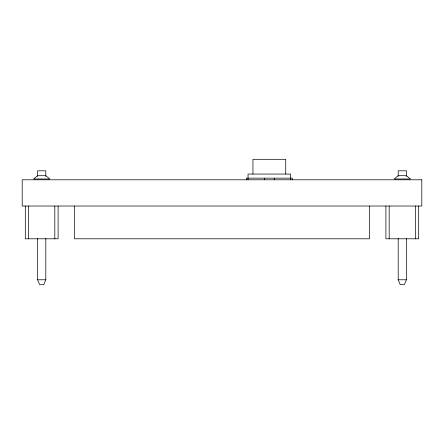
<?xml version="1.0" encoding="UTF-8"?>
<svg xmlns="http://www.w3.org/2000/svg" width="444" height="444" viewBox="0 0 444 444"><rect width="100%" height="100%" fill="white"/><g stroke="black" fill="none" stroke-linecap="round" stroke-linejoin="round"><path stroke-width="0.67" d="M45.804 238.389L45.804 279.776L43.756 284.693L39.655 284.693L37.607 279.776L37.607 238.389M406.393 238.389L406.393 279.776L404.345 284.693L400.244 284.693L398.196 279.776L398.196 238.389M37.607 279.776L45.804 279.776M398.196 279.776L406.393 279.776M418.686 206.022L418.686 238.8L385.903 238.8L385.903 206.022M415.406 206.022L415.406 238.8M406.393 176.312L406.393 170.796L398.196 170.796L398.196 176.312M389.183 206.022L389.183 238.8M369.513 206.022L369.513 238.8L74.487 238.8L74.487 206.022M292.291 179.792L292.291 178.155L246.398 178.155L246.398 179.792M290.648 179.792L290.648 174.059L248.035 174.059L248.035 179.792M285.731 174.059L285.731 159.307L252.952 159.307L252.952 174.059M274.259 178.155L274.259 179.792M264.424 178.155L264.424 179.792M58.097 206.022L58.097 238.8L25.314 238.8L25.314 206.022M54.817 206.022L54.817 238.8M45.804 176.312L45.804 170.796L37.607 170.796L37.607 176.312M28.594 206.022L28.594 238.8M37.635 175.696L33.566 178.976L49.845 178.976L45.776 175.696L37.635 175.696M398.224 175.696L394.155 178.976L410.434 178.976L406.365 175.696L398.224 175.696M421.8 179.792L22.2 179.792L22.2 206.022L421.8 206.022L421.8 179.792"/></g></svg>
